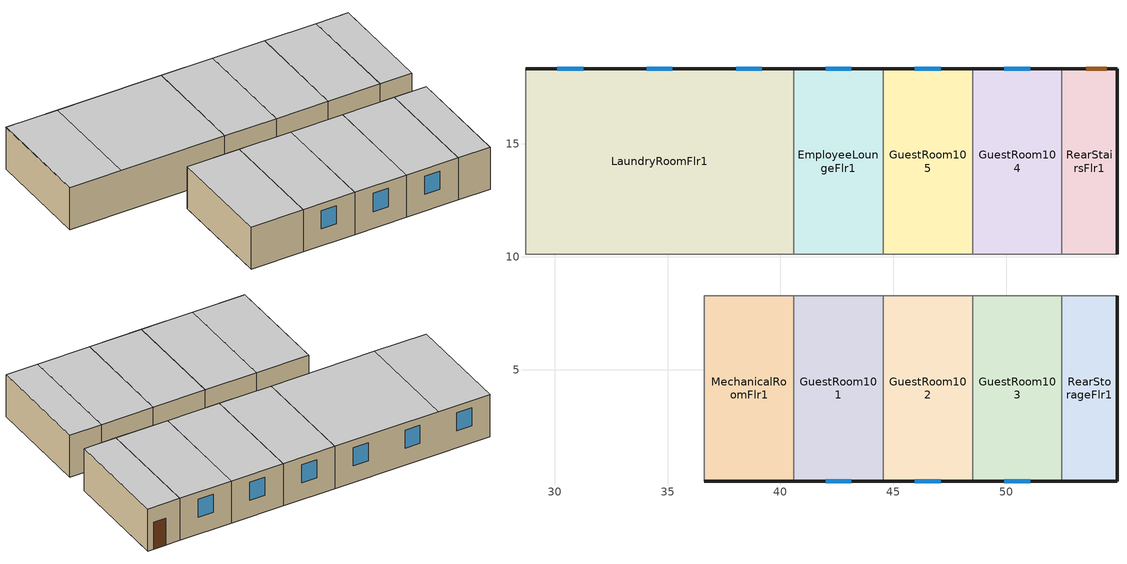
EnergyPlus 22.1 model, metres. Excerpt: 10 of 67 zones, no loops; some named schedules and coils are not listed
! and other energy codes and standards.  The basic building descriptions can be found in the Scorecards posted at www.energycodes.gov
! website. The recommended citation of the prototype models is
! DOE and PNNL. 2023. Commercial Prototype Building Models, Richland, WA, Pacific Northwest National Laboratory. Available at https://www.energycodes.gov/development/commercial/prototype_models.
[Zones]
RearStairsFlr1
 floor ground (S_RearStairsFlr1_0_0_0_Ffactor): 54.91,10.11 52.47,10.11 52.47,18.34 54.91,18.34 z0
 wall outside (nonres_ext_wall_grd): 54.91,10.11 54.91,18.34 52.47,18.34 z0:3.35
 wall to GuestRoom104 (int_wall): 52.47,18.34 52.47,10.11 z0:3.35
 wall to CorridorFlr1 (int_wall): 52.47,10.11 54.91,10.11 z0:3.35
 door (Swinging Door_con): 54.46,18.34 53.54,18.34 z0:2.13
 ceiling to RearStairsFlr2 (int_slab_ceiling): 52.47,10.11 54.91,10.11 54.91,18.34 52.47,18.34 z3.35
GuestRoom104
 floor ground (S_GuestRoom104_0_0_0_Ffactor): 52.47,10.11 48.51,10.11 48.51,18.34 52.47,18.34 z0
 wall outside (res_ext_wall_grd): 52.47,18.34 48.51,18.34 z0:3.35
 wall to CorridorFlr1 (int_wall): 48.51,10.11 52.47,10.11 z0:3.35
 wall to GuestRoom105 (int_wall): 48.51,18.34 48.51,10.11 z0:3.35
 window (ResWindow_U_0.248_SHGC_0.21): 51.06,18.34 49.92,18.34 z1.34:2.78
 ceiling to GuestRoom214 (int_slab_ceiling): 48.51,10.11 52.47,10.11 52.47,18.34 48.51,18.34 z3.35
GuestRoom105
 floor ground (S_GuestRoom105_0_0_0_Ffactor): 48.51,10.11 44.55,10.11 44.55,18.34 48.51,18.34 z0
 wall outside (res_ext_wall_grd): 48.51,18.34 44.55,18.34 z0:3.35
 wall to CorridorFlr1 (int_wall): 44.55,10.11 48.51,10.11 z0:3.35
 wall to EmployeeLoungeFlr1 (int_wall): 44.55,18.34 44.55,10.11 z0:3.35
 window (ResWindow_U_0.248_SHGC_0.21): 47.1,18.34 45.96,18.34 z1.34:2.78
 ceiling to GuestRoom215_218 (int_slab_ceiling): 44.55,10.11 48.51,10.11 48.51,18.34 44.55,18.34 z3.35
EmployeeLoungeFlr1
 floor ground (S_EmployeeLoungeFlr1_0_0_0_Ffactor): 44.55,10.11 40.59,10.11 40.59,18.34 44.55,18.34 z0
 wall outside (nonres_ext_wall_grd): 44.55,18.34 40.59,18.34 z0:3.35
 wall to CorridorFlr1 (int_wall): 40.59,10.11 44.55,10.11 z0:3.35
 wall to LaundryRoomFlr1 (int_wall): 40.59,18.34 40.59,10.11 z0:3.35
 window (NonresWindow_U_0.248_SHGC_0.21): 43.14,18.34 42,18.34 z1.34:2.78
 ceiling to GuestRoom215_218 (int_slab_ceiling): 40.59,10.11 44.55,10.11 44.55,18.34 40.59,18.34 z3.35
LaundryRoomFlr1
 floor ground (S_LaundryRoomFlr1_0_0_0_Ffactor): 40.59,10.11 28.7,10.11 28.7,18.34 40.59,18.34 z0
 wall outside (nonres_ext_wall_grd): 40.59,18.34 28.7,18.34 z0:3.35
 wall to CorridorFlr1 (int_wall): 28.7,10.11 40.59,10.11 z0:3.35
 wall to ElevatorCoreFlr1 (int_wall): 28.7,18.34 28.7,10.11 z0:3.35
 window (NonresWindow_U_0.248_SHGC_0.21): 39.18,18.34 38.03,18.34 / 35.21,18.34 34.07,18.34 / 31.25,18.34 30.11,18.34 z1.34:2.78
 ceiling to GuestRoom215_218 (int_slab_ceiling): 32.66,10.11 40.59,10.11 40.59,18.34 32.66,18.34 z3.35
 ceiling to GuestRoom219 (int_slab_ceiling): 28.7,10.11 32.66,10.11 32.66,18.34 28.7,18.34 z3.35
MechanicalRoomFlr1
 floor ground (S_MechanicalRoomFlr1_0_0_0_Ffactor): 40.59,0.05 36.62,0.05 36.62,8.28 40.59,8.28 z0
 wall outside (nonres_ext_wall_grd): 36.62,0.05 40.59,0.05 z0:3.35
 wall to CorridorFlr1 (int_wall): 40.59,8.28 36.62,8.28 z0:3.35
 wall to MeetingRoomFlr1 (int_wall): 36.62,8.28 36.62,0.05 z0:3.35
 wall to GuestRoom101 (int_wall): 40.59,0.05 40.59,8.28 z0:3.35
 ceiling to GuestRoom209_212 (int_slab_ceiling): 36.62,0.05 40.59,0.05 40.59,8.28 36.62,8.28 z3.35
GuestRoom101
 floor ground (S_GuestRoom101_0_0_0_Ffactor): 44.55,0.05 40.59,0.05 40.59,8.28 44.55,8.28 z0
 wall outside (res_ext_wall_grd): 40.59,0.05 44.55,0.05 z0:3.35
 wall to CorridorFlr1 (int_wall): 44.55,8.28 40.59,8.28 z0:3.35
 wall to GuestRoom102 (int_wall): 44.55,0.05 44.55,8.28 z0:3.35
 window (ResWindow_U_0.248_SHGC_0.21): 42,0.05 43.14,0.05 z1.34:2.78
 ceiling to GuestRoom209_212 (int_slab_ceiling): 40.59,0.05 44.55,0.05 44.55,8.28 40.59,8.28 z3.35
GuestRoom102
 floor ground (S_GuestRoom102_0_0_0_Ffactor): 48.51,0.05 44.55,0.05 44.55,8.28 48.51,8.28 z0
 wall outside (res_ext_wall_grd): 44.55,0.05 48.51,0.05 z0:3.35
 wall to CorridorFlr1 (int_wall): 48.51,8.28 44.55,8.28 z0:3.35
 wall to GuestRoom103 (int_wall): 48.51,0.05 48.51,8.28 z0:3.35
 window (ResWindow_U_0.248_SHGC_0.21): 45.96,0.05 47.1,0.05 z1.34:2.78
 ceiling to GuestRoom209_212 (int_slab_ceiling): 44.55,0.05 48.51,0.05 48.51,8.28 44.55,8.28 z3.35
GuestRoom103
 floor ground (S_GuestRoom103_0_0_0_Ffactor): 52.47,0.05 48.51,0.05 48.51,8.28 52.47,8.28 z0
 wall outside (res_ext_wall_grd): 48.51,0.05 52.47,0.05 z0:3.35
 wall to CorridorFlr1 (int_wall): 52.47,8.28 48.51,8.28 z0:3.35
 wall to RearStorageFlr1 (int_wall): 52.47,0.05 52.47,8.28 z0:3.35
 window (ResWindow_U_0.248_SHGC_0.21): 49.92,0.05 51.07,0.05 z1.34:2.78
 ceiling to GuestRoom213 (int_slab_ceiling): 48.51,0.05 52.47,0.05 52.47,8.28 48.51,8.28 z3.35
RearStorageFlr1
 floor ground (S_RearStorageFlr1_0_0_0_Ffactor): 54.91,0.05 52.47,0.05 52.47,8.28 54.91,8.28 z0
 wall outside (nonres_ext_wall_grd): 52.47,0.05 54.91,0.05 54.91,8.28 z0:3.35
 wall to CorridorFlr1 (int_wall): 54.91,8.28 52.47,8.28 z0:3.35
 ceiling to RearStorageFlr2 (int_slab_ceiling): 52.47,0.05 54.91,0.05 54.91,8.28 52.47,8.28 z3.35
[Building]
HotelSmall: North Axis {deg}=180; Terrain=Suburbs; Loads Convergence Tolerance Value {W}=0.04; Temperature Convergence Tolerance Value {deltaC}=0.4; Solar Distribution=FullExterior; Maximum Number of Warmup Days=25; Minimum Number of Warmup Days=6
[Site:Location]
Site:Location=New.York-John.F.Kennedy.Intl.AP_NY_USA WMO=744860; Latitude {N+ S-}=40.66; Longitude {W- E+}=-73.8; Time Zone Relative to GMT {GMT+/-}=-5; Elevation {m}=7
[SizingPeriod:DesignDay] Day of Month=21; Dry-Bulb Temperature Range Modifier Type=DefaultMultipliers; Humidity Condition Type=Wetbulb; Barometric Pressure {Pa}=101241; Rain {Yes/No}=No; Snow on ground {Yes/No}=No; Daylight Savings Time Indicator=No
Name | Month | Day Type | Maximum Dry-Bulb Temperature {C} | Daily Dry-Bulb Temperature Range {C} | Wetbulb at Maximum Dry-Bulb {C} | Wind Speed {m/s} design conditions vs. traditional 6.71 m/s (15 mph) | Wind Direction {Degrees; N=0, S=180} | Solar Model Indicator | Clearness {0.0 to 1.1} | Wind Speed {m/s} design conditions vs. traditional 3.35 m/s (7mph) | ASHRAE Clear Sky Optical Depth for Beam Irradiance (taub) | ASHRAE Clear Sky Optical Depth for Diffuse Irradiance (taud)
New.York-John.F.Kennedy.Intl.AP_NY_USA Ann Htg 99.6% Condns DB | 1 | WinterDesignDay | -10.7 | 0 | -10.7 | 7.5 | 320 | ASHRAEClearSky | 0
New.York-John.F.Kennedy.Intl.AP_NY_USA Ann Clg .4% Condns DB=>MWB | 7 | SummerDesignDay | 32.1 | 7.4 | 23.1 |  | 230 | ASHRAETau |  | 5.6 | 0.541 | 1.8
[Site:WaterMainsTemperature]
Calculation Method=Correlation; Annual average outdoor air temperature {C}=12.4667; Maximum difference in monthly average outdoor air temperatures {C}=25.2
[Site:GroundTemperature:FCfactorMethod]
January Ground Temperature {C}=14; February Ground Temperature {C}=7.3; March Ground Temperature {C}=3.3; April Ground Temperature {C}=1.2; May Ground Temperature {C}=-0.2; June Ground Temperature {C}=5.6; July Ground Temperature {C}=10.9; August Ground Temperature {C}=16.1; September Ground Temperature {C}=21.7; October Ground Temperature {C}=25; November Ground Temperature {C}=24.8; December Ground Temperature {C}=19.9
[Material:NoMass]
Opaque Door panel_con: MediumRough, 0.475973, 0.9, 0.7, 0.7
CP02 CARPET PAD: VeryRough, 0.21648, 0.9, 0.7, 0.8
Nonres_Exterior_Wall_Insulation_grd; Res_Exterior_Wall_Insulation_grd: MediumSmooth, 1.93875, 0.9, 0.7, 0.7
[Construction]
Swinging Door_con: Opaque Door panel_con
int_wall: G01 13mm gypsum board, G01 13mm gypsum board
int_slab_ceiling: CP02 CARPET PAD, 100mm Normalweight concrete floor
nonres_ext_wall_grd: F07 25mm stucco, G01 16mm gypsum board, Nonres_Exterior_Wall_Insulation_grd, G01 16mm gypsum board
res_ext_wall_grd: F07 25mm stucco, G01 16mm gypsum board, Res_Exterior_Wall_Insulation_grd, G01 16mm gypsum board
NonresWindow_U_0.248_SHGC_0.21: Glazing Layer
ResWindow_U_0.248_SHGC_0.21: Residential Window Glazing Layer
[Material]
Name | Roughness | Thickness {m} | Conductivity {W/m-K} | Density {kg/m3} | Specific Heat {J/kg-K} | Thermal Absorptance | Solar Absorptance | Visible Absorptance | Absorptance:Thermal | Absorptance:Solar | Absorptance:Visible
F07 25mm stucco | Smooth | 0.0254 | 0.72 | 1856 | 840 | 0.9 | 0.7 | 0.7
G01 13mm gypsum board | Smooth | 0.0127 | 0.16 | 800 | 1090 |  |  |  | 0.9 | 0.7 | 0.5
G01 16mm gypsum board | MediumSmooth | 0.0159 | 0.16 | 800 | 1090
100mm Normalweight concrete floor | MediumRough | 0.1016 | 2.31 | 2322 | 832
[WindowMaterial:SimpleGlazingSystem] U-Factor {W/m2-K}=1.40821; Solar Heat Gain Coefficient=0.21; Visible Transmittance=0.29
Glazing Layer; Residential Window Glazing Layer
[Construction:FfactorGroundFloor] F-Factor {W/m-K}=0.90012
Name | Area {m2} | PerimeterExposed {m}
S_RearStairsFlr1_0_0_0_Ffactor | 20.0719 | 10.6686
S_RearStorageFlr1_0_0_0_Ffactor | 20.0733 | 10.6692
S_MechanicalRoomFlr1_0_0_0_Ffactor; S_GuestRoom101_0_0_0_Ffactor; S_GuestRoom102_0_0_0_Ffactor; S_GuestRoom103_0_0_0_Ffactor | 32.6113 | 3.9624
S_GuestRoom104_0_0_0_Ffactor; S_GuestRoom105_0_0_0_Ffactor; S_EmployeeLoungeFlr1_0_0_0_Ffactor | 32.609 | 3.9624
S_LaundryRoomFlr1_0_0_0_Ffactor | 97.8269 | 11.8872
[Zone] Type=1; Multiplier=1
RearStairsFlr1; RearStorageFlr1; MechanicalRoomFlr1; GuestRoom101; GuestRoom102; GuestRoom103; GuestRoom104; GuestRoom105; EmployeeLoungeFlr1; LaundryRoomFlr1
[People] Number of People Calculation Method=People; Fraction Radiant=0.3; Sensible Heat Fraction=autocalculate; Activity Level Schedule=Activity_Sch; Mean Radiant Temperature Calculation Type=ZoneAveraged
Name | Zone or ZoneList or Space or SpaceList | Number of People Schedule | Number of People
EmployeeLoungeFlr1_People | EmployeeLoungeFlr1 | EmployeeLounge_Occ_Sch | 18
GuestRoom101_People | GuestRoom101 | AlwaysOff | 1.5
GuestRoom102_People | GuestRoom102 | AlwaysOff | 1.5
GuestRoom103_People | GuestRoom103 | GuestRoom_Occ_Sch | 1.5
GuestRoom104_People | GuestRoom104 | GuestRoom_Occ_Sch | 1.5
GuestRoom105_People | GuestRoom105 | GuestRoom_Occ_Sch | 1.5
LaundryRoomFlr1_People | LaundryRoomFlr1 | LaundryRoom_Occ_Sch | 10.53
MechanicalRoomFlr1_People | MechanicalRoomFlr1 | AlwaysOff | 0.527
RearStairsFlr1_People | RearStairsFlr1 | AlwaysOff | 1.08
RearStorageFlr1_People | RearStorageFlr1 | AlwaysOff | 0.432
[Lights] Design Level Calculation Method=Watts/Area; Return Air Fraction=0; Fraction Radiant=0.7; Fraction Visible=0.2; Fraction Replaceable=1
Name | Zone or ZoneList or Space or SpaceList | Schedule | Lighting Level {W} | Watts per Zone Floor Area {W/m2}
EmployeeLoungeFlr1_Lights | EmployeeLoungeFlr1 | ltg_sch_lounge | 0 | 5.328135
GuestRoom101_Lights | GuestRoom101 | alwaysoff | 0 | 4.4132
GuestRoom102_Lights | GuestRoom102 | alwaysoff | 0 | 4.4132
GuestRoom103_Lights | GuestRoom103 | ltg_sch_guestroom | 0 | 4.4132
GuestRoom104_Lights | GuestRoom104 | ltg_sch_guestroom | 0 | 4.4132
GuestRoom105_Lights | GuestRoom105 | ltg_sch_guestroom | 0 | 4.4132
LaundryRoomFlr1_Lights | LaundryRoomFlr1 | ltg_sch_laundry | 0 | 4.940631
MechanicalRoomFlr1_Lights | MechanicalRoomFlr1 | ltg_sch_mechanical |  | 6.878133
RearStairsFlr1_Lights | RearStairsFlr1 | ltg_sch_stair | 0 | 4.553127
RearStorageFlr1_Lights | RearStorageFlr1 | ltg_sch_storage | 0 | 3.458439
[ElectricEquipment] Fraction Latent=0; Fraction Lost=0
Name | Zone or ZoneList or Space or SpaceList | Schedule | Design Level Calculation Method | Design Level {W} | Watts per Zone Floor Area {W/m2} | Fraction Radiant
EmployeeLoungeFlr1_PlugLoad | EmployeeLoungeFlr1 | EmployeeLounge_Eqp_Sch | Watts/Area | 0 | 21.51 | 0.5
GuestRoom101_PlugLoad | GuestRoom101 | AlwaysOff | Watts/Area |  | 11.8935 | 0.5
GuestRoom102_PlugLoad | GuestRoom102 | AlwaysOff | Watts/Area |  | 11.8935 | 0.5
GuestRoom103_PlugLoad | GuestRoom103 | Guestroom_Eqp_Sch_Adva | Watts/Area |  | 11.8935 | 0.5
GuestRoom104_PlugLoad | GuestRoom104 | Guestroom_Eqp_Sch_Adva | Watts/Area |  | 11.8935 | 0.5
GuestRoom105_PlugLoad | GuestRoom105 | Guestroom_Eqp_Sch_Adva | Watts/Area |  | 11.8935 | 0.5
MechanicalRoomFlr1_PlugLoad | MechanicalRoomFlr1 | AlwaysOff | EquipmentLevel | 0 |  | 0.5
RearStairsFlr1_PlugLoad | RearStairsFlr1 | AlwaysOff | EquipmentLevel | 0 |  | 0.5
RearStorageFlr1_PlugLoad | RearStorageFlr1 | AlwaysOff | EquipmentLevel | 0 |  | 0.5
Laundry Equipment 1 | LaundryRoomFlr1 | LaundryRoom_Eqp_Elec_Sch | EquipmentLevel | 2709.075 |  | 0.2
[GasEquipment]
Dryer Equipment 1: Zone or ZoneList or Space or SpaceList=LaundryRoomFlr1; Schedule=LaundryRoom_Eqp_Gas_Sch; Design Level Calculation Method=EquipmentLevel; Design Level {W}=40096; Fraction Latent=0; Fraction Radiant=0.2; Fraction Lost=0
[Daylighting:Controls]
LaundryRoomFlr1_DaylCtrl: Zone or Space=LaundryRoomFlr1; Daylighting Method=SplitFlux; Availability Schedule=DaylightAvailSch; Lighting Control Type=Continuousoff; Minimum Input Power Fraction for Continuous or ContinuousOff Dimming Control=0.2; Minimum Light Output Fraction for Continuous or ContinuousOff Dimming Control=0.2; Number of Stepped Control Steps=3; Probability Lighting will be Reset When Needed in Manual Stepped Control=1; Glare Calculation Daylighting Reference Point=LaundryRoomFlr1_DaylRefPt1; Glare Calculation Azimuth Angle of View Direction Clockwise from Zone y-Axis {deg}=0; Maximum Allowable Discomfort Glare Index=22; Daylighting Reference Point 1=LaundryRoomFlr1_DaylRefPt1; Fraction of Lights Controlled by Reference Point 1=0.26; Illuminance Setpoint at Reference Point 1 {lux}=323; Daylighting Reference Point 2=LaundryRoomFlr1_DaylRefPt2; Fraction of Lights Controlled by Reference Point 2=0.26; Illuminance Setpoint at Reference Point 2 {lux}=323
[ZoneInfiltration:DesignFlowRate] Design Flow Rate Calculation Method=Flow/ExteriorWallArea; Design Flow Rate {m3/s}=0; Flow per Exterior Surface Area {m3/s-m2}=0.000569572; Constant Term Coefficient=0; Temperature Term Coefficient=0; Velocity Term Coefficient=0.224; Velocity Squared Term Coefficient=0
Name | Zone or ZoneList | Schedule
EmployeeLoungeFlr1_Infiltration | EmployeeLoungeFlr1 | CommonArea_Infil_Sch
GuestRoom101_Infiltration | GuestRoom101 | GuestRoom_Infil_Sch
GuestRoom102_Infiltration | GuestRoom102 | GuestRoom_Infil_Sch
GuestRoom103_Infiltration | GuestRoom103 | GuestRoom_Infil_Sch
GuestRoom104_Infiltration | GuestRoom104 | GuestRoom_Infil_Sch
GuestRoom105_Infiltration | GuestRoom105 | GuestRoom_Infil_Sch
LaundryRoomFlr1_Infiltration | LaundryRoomFlr1 | GuestRoom_Infil_Sch
MechanicalRoomFlr1_Infiltration | MechanicalRoomFlr1 | GuestRoom_Infil_Sch
RearStairsFlr1_Infiltration | RearStairsFlr1 | AlwaysOn
RearStorageFlr1_Infiltration | RearStorageFlr1 | AlwaysOn
[Exterior:Lights]
Exterior_Lights: Schedule=Exterior_Lgt_ALWAYS_ON; Design Level {W}=2361.05; Control Option=AstronomicalClock
[Sizing:Zone] Zone Cooling Design Supply Air Temperature Input Method=SupplyAirTemperature; Zone Cooling Design Supply Air Temperature {C}=14; Zone Heating Design Supply Air Temperature Input Method=SupplyAirTemperature; Zone Heating Design Supply Air Temperature {C}=50; Zone Cooling Design Supply Air Humidity Ratio {kg-H2O/kg-air}=0.008; Zone Heating Design Supply Air Humidity Ratio {kgWater/kgDryAir}=0.008; Cooling Design Air Flow Method=DesignDay; Cooling Design Air Flow Rate {m3/s}=0; Cooling Minimum Air Flow Fraction=0; Heating Design Air Flow Method=DesignDay; Heating Design Air Flow Rate {m3/s}=0
Name | Design Specification Outdoor Air Object
GuestRoom101 | SZ DSOA GuestRoom101
GuestRoom102 | SZ DSOA GuestRoom102
GuestRoom103 | SZ DSOA GuestRoom103
GuestRoom104 | SZ DSOA GuestRoom104
GuestRoom105 | SZ DSOA GuestRoom105
RearStairsFlr1 | SZ DSOA RearStairsFlr1
MechanicalRoomFlr1 | SZ DSOA MechanicalRoomFlr1
[ZoneControl:Thermostat]
Name | Zone or ZoneList | Control Type Schedule | Control 1
GuestRoom101 Thermostat | GuestRoom101 | COMPACT HVAC-ALWAYS 4 | VacGuestRoom Thermostat Dual SP Control
GuestRoom102 Thermostat | GuestRoom102 | COMPACT HVAC-ALWAYS 4 | VacGuestRoom Thermostat Dual SP Control
GuestRoom103 Thermostat | GuestRoom103 | COMPACT HVAC-ALWAYS 4 | N OccGuestRoom Thermostat Dual SP Control
GuestRoom104 Thermostat | GuestRoom104 | COMPACT HVAC-ALWAYS 4 | S OccGuestRoom Thermostat Dual SP Control
GuestRoom105 Thermostat | GuestRoom105 | COMPACT HVAC-ALWAYS 4 | S OccGuestRoom Thermostat Dual SP Control
RearStairsFlr1 Thermostat | RearStairsFlr1 | COMPACT HVAC-ALWAYS 1 | SemiHeated_HtgSP
MechanicalRoomFlr1 Thermostat | MechanicalRoomFlr1 | COMPACT HVAC-ALWAYS 1 | SemiHeated_HtgSP
[ZoneHVAC:PackagedTerminalAirConditioner] Availability Schedule=COMPACT HVAC-ALWAYS 1; Cooling Supply Air Flow Rate {m3/s}=Autosize; Heating Supply Air Flow Rate {m3/s}=Autosize; No Load Supply Air Flow Rate {m3/s}=Autosize; Cooling Outdoor Air Flow Rate {m3/s}=Autosize; Heating Outdoor Air Flow Rate {m3/s}=Autosize; No Load Outdoor Air Flow Rate {m3/s}=Autosize; Fan Placement=DrawThrough
Name | Supply Air Fan | Heating Coil | Cooling Coil | Supply Air Fan Operating Mode Schedule
101 PTAC | 101 PTAC Supply Fan | 101 PTAC Heating Coil | 101 PTAC PTAC Cooling Coil | Vac_Guestroom_Vent_Ctrl
102 PTAC | 102 PTAC Supply Fan | 102 PTAC Heating Coil | 102 PTAC PTAC Cooling Coil | Vac_Guestroom_Vent_Ctrl
103 PTAC | 103 PTAC Supply Fan | 103 PTAC Heating Coil | 103 PTAC PTAC Cooling Coil | Occ_Guestroom_Vent_Ctrl_20min
104 PTAC | 104 PTAC Supply Fan | 104 PTAC Heating Coil | 104 PTAC PTAC Cooling Coil | Occ_Guestroom_Vent_Ctrl_20min
105 PTAC | 105 PTAC Supply Fan | 105 PTAC Heating Coil | 105 PTAC PTAC Cooling Coil | Occ_Guestroom_Vent_Ctrl_20min
201 PTAC | 201 PTAC Supply Fan | 201 PTAC Heating Coil | 201 PTAC PTAC Cooling Coil | Vac_Guestroom_Vent_Ctrl
202_205 PTAC | 202_205 PTAC Supply Fan | 202_205 PTAC Heating Coil | 202_205 PTAC PTAC Cooling Coil | Occ_Guestroom_Vent_Ctrl_20min
206_208 PTAC | 206_208 PTAC Supply Fan | 206_208 PTAC Heating Coil | 206_208 PTAC PTAC Cooling Coil | Occ_Guestroom_Vent_Ctrl_20min
209_212 PTAC | 209_212 PTAC Supply Fan | 209_212 PTAC Heating Coil | 209_212 PTAC PTAC Cooling Coil | Occ_Guestroom_Vent_Ctrl_20min
213 PTAC | 213 PTAC Supply Fan | 213 PTAC Heating Coil | 213 PTAC PTAC Cooling Coil | Occ_Guestroom_Vent_Ctrl_20min
214 PTAC | 214 PTAC Supply Fan | 214 PTAC Heating Coil | 214 PTAC PTAC Cooling Coil | Occ_Guestroom_Vent_Ctrl_20min
215_218 PTAC | 215_218 PTAC Supply Fan | 215_218 PTAC Heating Coil | 215_218 PTAC PTAC Cooling Coil | Vac_Guestroom_Vent_Ctrl
219 PTAC | 219 PTAC Supply Fan | 219 PTAC Heating Coil | 219 PTAC PTAC Cooling Coil | Occ_Guestroom_Vent_Ctrl_20min
220_223 PTAC | 220_223 PTAC Supply Fan | 220_223 PTAC Heating Coil | 220_223 PTAC PTAC Cooling Coil | Occ_Guestroom_Vent_Ctrl_20min
224 PTAC | 224 PTAC Supply Fan | 224 PTAC Heating Coil | 224 PTAC PTAC Cooling Coil | Occ_Guestroom_Vent_Ctrl_20min
301 PTAC | 301 PTAC Supply Fan | 301 PTAC Heating Coil | 301 PTAC PTAC Cooling Coil | Vac_Guestroom_Vent_Ctrl
302_305 PTAC | 302_305 PTAC Supply Fan | 302_305 PTAC Heating Coil | 302_305 PTAC PTAC Cooling Coil | Vac_Guestroom_Vent_Ctrl
306_308 PTAC | 306_308 PTAC Supply Fan | 306_308 PTAC Heating Coil | 306_308 PTAC PTAC Cooling Coil | Vac_Guestroom_Vent_Ctrl
309_312 PTAC | 309_312 PTAC Supply Fan | 309_312 PTAC Heating Coil | 309_312 PTAC PTAC Cooling Coil | Occ_Guestroom_Vent_Ctrl_20min
313 PTAC | 313 PTAC Supply Fan | 313 PTAC Heating Coil | 313 PTAC PTAC Cooling Coil | Vac_Guestroom_Vent_Ctrl
314 PTAC | 314 PTAC Supply Fan | 314 PTAC Heating Coil | 314 PTAC PTAC Cooling Coil | Occ_Guestroom_Vent_Ctrl_20min
315_318 PTAC | 315_318 PTAC Supply Fan | 315_318 PTAC Heating Coil | 315_318 PTAC PTAC Cooling Coil | Occ_Guestroom_Vent_Ctrl_20min
319 PTAC | 319 PTAC Supply Fan | 319 PTAC Heating Coil | 319 PTAC PTAC Cooling Coil | Vac_Guestroom_Vent_Ctrl
320_323 PTAC | 320_323 PTAC Supply Fan | 320_323 PTAC Heating Coil | 320_323 PTAC PTAC Cooling Coil | Occ_Guestroom_Vent_Ctrl_20min
324 PTAC | 324 PTAC Supply Fan | 324 PTAC Heating Coil | 324 PTAC PTAC Cooling Coil | Vac_Guestroom_Vent_Ctrl
401 PTAC | 401 PTAC Supply Fan | 401 PTAC Heating Coil | 401 PTAC PTAC Cooling Coil | Occ_Guestroom_Vent_Ctrl_20min
402_405 PTAC | 402_405 PTAC Supply Fan | 402_405 PTAC Heating Coil | 402_405 PTAC PTAC Cooling Coil | Vac_Guestroom_Vent_Ctrl
406_408 PTAC | 406_408 PTAC Supply Fan | 406_408 PTAC Heating Coil | 406_408 PTAC PTAC Cooling Coil | Vac_Guestroom_Vent_Ctrl
409_412 PTAC | 409_412 PTAC Supply Fan | 409_412 PTAC Heating Coil | 409_412 PTAC PTAC Cooling Coil | Occ_Guestroom_Vent_Ctrl_20min
413 PTAC | 413 PTAC Supply Fan | 413 PTAC Heating Coil | 413 PTAC PTAC Cooling Coil | Vac_Guestroom_Vent_Ctrl
414 PTAC | 414 PTAC Supply Fan | 414 PTAC Heating Coil | 414 PTAC PTAC Cooling Coil | Vac_Guestroom_Vent_Ctrl
415_418 PTAC | 415_418 PTAC Supply Fan | 415_418 PTAC Heating Coil | 415_418 PTAC PTAC Cooling Coil | Occ_Guestroom_Vent_Ctrl_20min
419 PTAC | 419 PTAC Supply Fan | 419 PTAC Heating Coil | 419 PTAC PTAC Cooling Coil | Occ_Guestroom_Vent_Ctrl_20min
420_423 PTAC | 420_423 PTAC Supply Fan | 420_423 PTAC Heating Coil | 420_423 PTAC PTAC Cooling Coil | Occ_Guestroom_Vent_Ctrl_20min
424 PTAC | 424 PTAC Supply Fan | 424 PTAC Heating Coil | 424 PTAC PTAC Cooling Coil | Occ_Guestroom_Vent_Ctrl_20min
CorridorFlr1 PTAC | CorridorFlr1 PTAC Supply Fan | CorridorFlr1 PTAC Heating Coil | CorridorFlr1 PTAC PTAC Cooling Coil | AlwaysOn
CorridorFlr2 PTAC | CorridorFlr2 PTAC Supply Fan | CorridorFlr2 PTAC Heating Coil | CorridorFlr2 PTAC PTAC Cooling Coil | AlwaysOn
CorridorFlr3 PTAC | CorridorFlr3 PTAC Supply Fan | CorridorFlr3 PTAC Heating Coil | CorridorFlr3 PTAC PTAC Cooling Coil | AlwaysOn
CorridorFlr4 PTAC | CorridorFlr4 PTAC Supply Fan | CorridorFlr4 PTAC Heating Coil | CorridorFlr4 PTAC PTAC Cooling Coil | AlwaysOn
[ZoneVentilation:WindandStackOpenArea] Opening Area {m2}=0.0021; Opening Area Fraction Schedule=Sliding_Doors_Ventilation_Availability_SCH; Opening Effectiveness=autocalculate; Height Difference {m}=5.7909; Discharge Coefficient for Opening=autocalculate; Minimum Indoor Temperature {C}=18.89; Maximum Indoor Temperature {C}=25.56; Delta Temperature {deltaC}=-100; Minimum Outdoor Temperature {C}=15.56; Maximum Outdoor Temperature {C}=23.89; Maximum Wind Speed {m/s}=40
Name | Zone | Effective Angle {deg}
GuestRoom103 Sliding Door Ventilation | GuestRoom103 | 0
GuestRoom104 Sliding Door Ventilation | GuestRoom104 | 180
GuestRoom105 Sliding Door Ventilation | GuestRoom105 | 180
